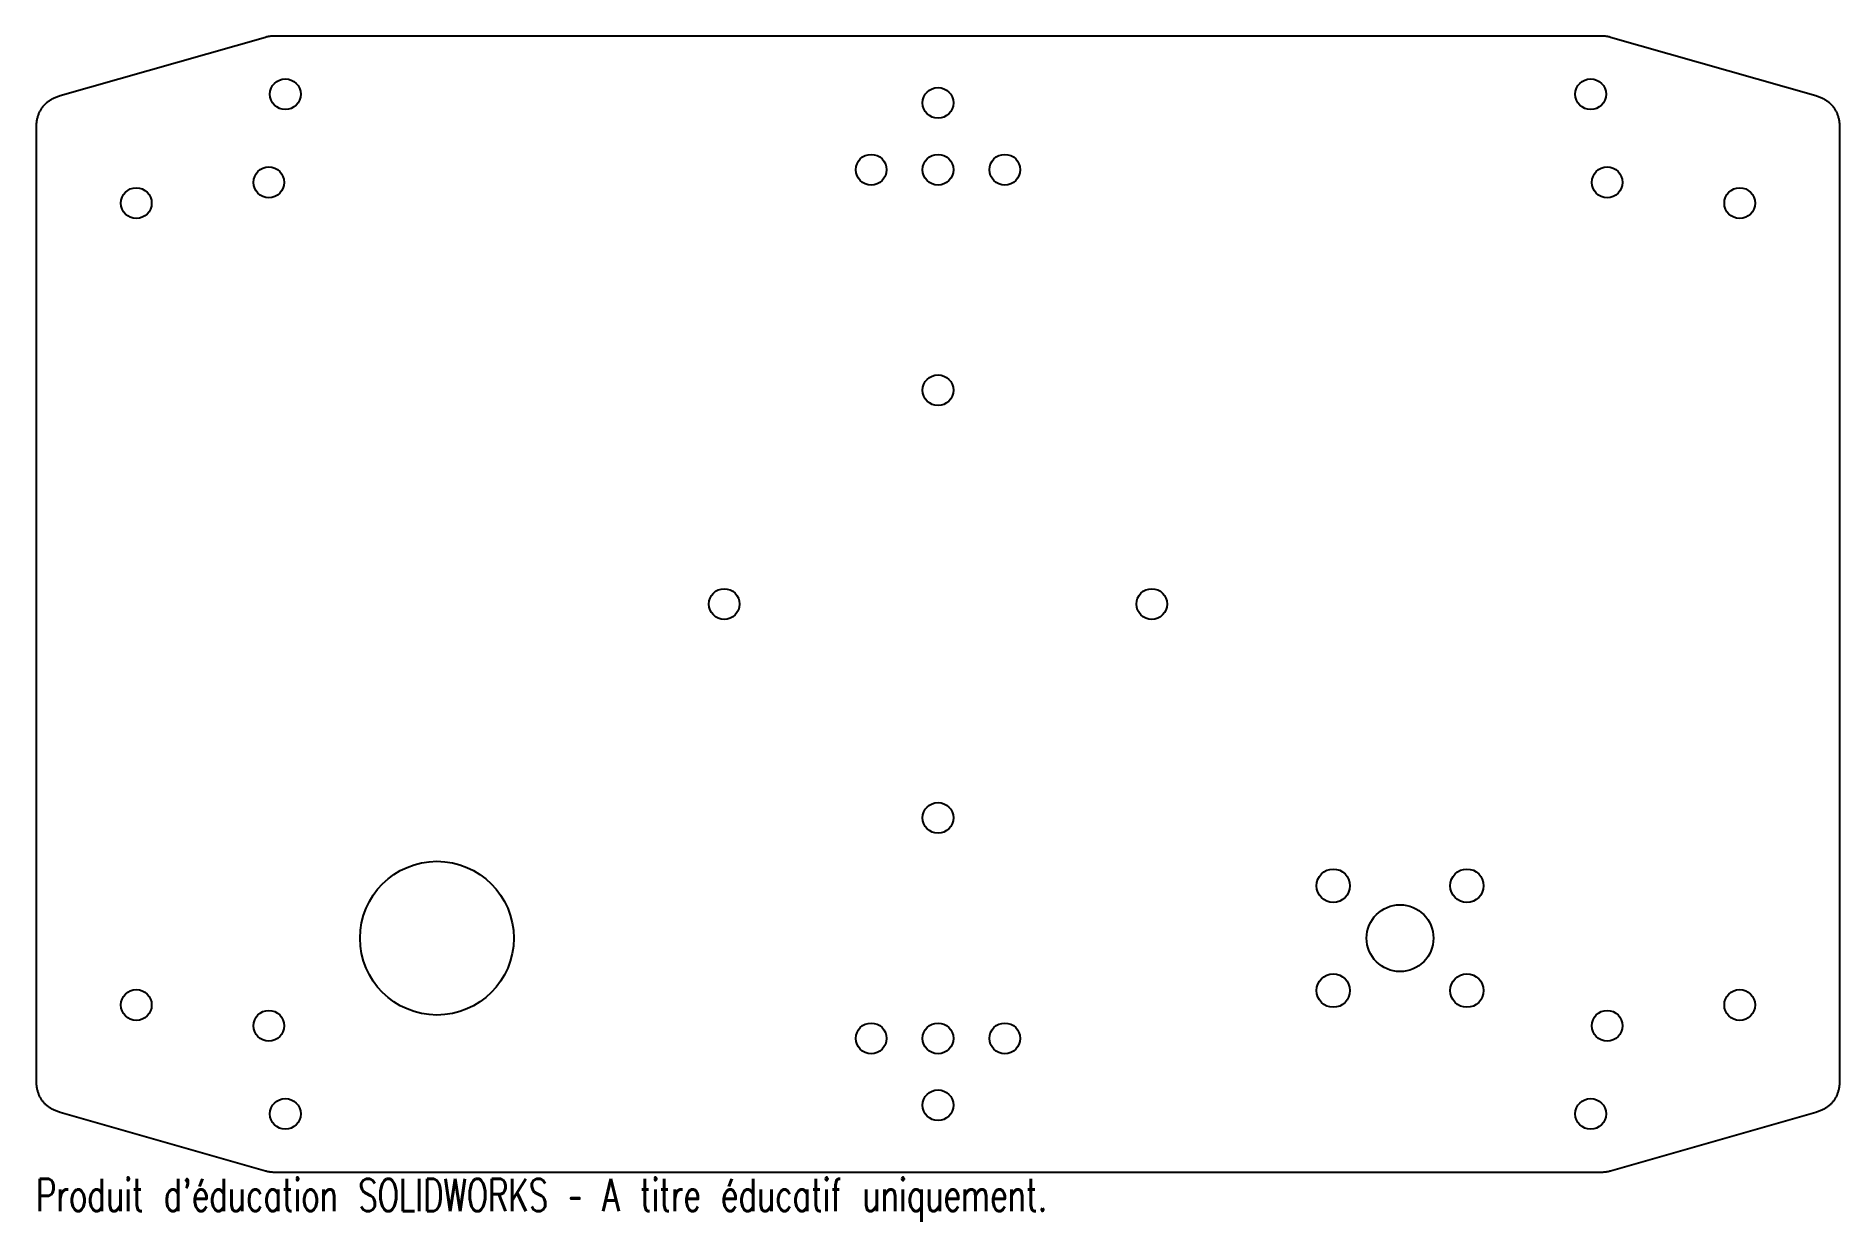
# Model space of a CAD drawing. Header units: millimetres. Extents: x -135 to 135, y -92 to 85.
import ezdxf

# ---------------------------------------------------------------- set-up
doc = ezdxf.new("R2010")
doc.units = ezdxf.units.MM
doc.styles.add('SLDTEXTSTYLE0', font='TXT', dxfattribs={"width": 0.7, "bigfont": 'bigfont'})

msp = doc.modelspace()

# ---------------------------------------------------------------- linework, layer by layer
at = {"color": 7, "linetype": 'Continuous', "lineweight": 25}
for p, q in [((-100.67, 84.81), (-131.37, 76.04)), ((99.3, 85), (-99.3, 85)), ((131.37, 76.04), (100.67, 84.81)), ((-135, 71.23), (-135, -71.23)), ((135, -71.23), (135, 71.23)), ((-131.37, -76.04), (-100.67, -84.81)), ((100.67, -84.81), (131.37, -76.04)), ((-99.3, -85), (99.3, -85))]:
    msp.add_line(p, q, dxfattribs=at)
for centre, radius in [((-97.69, 76.3), 2.3), ((97.69, 76.3), 2.3), ((0, 75), 2.3), ((-100.16, 63.11), 2.3), ((-10, 65), 2.3), ((0, 65), 2.3), ((10, 65), 2.3), ((100.16, 63.11), 2.3), ((-120, 60), 2.3), ((120, 60), 2.3), ((0, 32), 2.3), ((-32, 0), 2.3), ((32, 0), 2.3), ((0, -32), 2.3), ((-75, -50), 11.5), ((59.16, -42.15), 2.5), ((79.16, -42.15), 2.5), ((69.16, -50), 5), ((59.16, -57.85), 2.5), ((79.16, -57.85), 2.5), ((-120, -60), 2.3), ((120, -60), 2.3), ((-100.16, -63.11), 2.3), ((100.16, -63.11), 2.3), ((-10, -65), 2.3), ((0, -65), 2.3), ((10, -65), 2.3), ((0, -75), 2.3), ((-97.69, -76.3), 2.3), ((97.69, -76.3), 2.3)]:
    msp.add_circle(centre, radius, dxfattribs=at)
for points, knots in [([(-99.3, 85), (-99.38, 85), (-99.53, 85), (-99.76, 84.98), (-99.99, 84.95), (-100.22, 84.92), (-100.45, 84.87), (-100.6, 84.83), (-100.67, 84.81)], [0, 0, 0, 0, 0.1672678, 0.3338147, 0.5, 0.6661853, 0.8327322, 1, 1, 1, 1]), ([(100.67, 84.81), (100.6, 84.83), (100.45, 84.87), (100.22, 84.92), (99.99, 84.95), (99.76, 84.98), (99.53, 85), (99.38, 85), (99.3, 85)], [0, 0, 0, 0, 0.167268, 0.333815, 0.5, 0.666185, 0.832732, 1, 1, 1, 1]), ([(-131.37, 76.04), (-131.47, 76.01), (-131.65, 75.96), (-131.91, 75.86), (-132.16, 75.76), (-132.4, 75.66), (-132.63, 75.54), (-132.85, 75.41), (-133.06, 75.28), (-133.26, 75.14), (-133.45, 74.99), (-133.63, 74.84), (-133.79, 74.67), (-133.95, 74.5), (-134.1, 74.32), (-134.23, 74.13), (-134.35, 73.93), (-134.47, 73.73), (-134.57, 73.51), (-134.66, 73.29), (-134.74, 73.06), (-134.81, 72.82), (-134.87, 72.58), (-134.92, 72.32), (-134.95, 72.06), (-134.98, 71.79), (-135, 71.51), (-135, 71.32), (-135, 71.23)], [0, 0, 0, 0, 0.043673, 0.086174, 0.127572, 0.16794, 0.207359, 0.245915, 0.283699, 0.320809, 0.357347, 0.393422, 0.429145, 0.464632, 0.5, 0.535368, 0.570855, 0.606578, 0.642653, 0.679191, 0.716301, 0.754085, 0.792641, 0.83206, 0.872428, 0.913826, 0.956327, 1, 1, 1, 1]), ([(135, 71.23), (135, 71.32), (135, 71.51), (134.98, 71.79), (134.95, 72.06), (134.92, 72.32), (134.87, 72.58), (134.81, 72.82), (134.74, 73.06), (134.66, 73.29), (134.57, 73.51), (134.47, 73.73), (134.35, 73.93), (134.23, 74.13), (134.1, 74.32), (133.95, 74.5), (133.79, 74.67), (133.63, 74.84), (133.45, 74.99), (133.26, 75.14), (133.06, 75.28), (132.85, 75.41), (132.63, 75.54), (132.4, 75.66), (132.16, 75.76), (131.91, 75.86), (131.65, 75.96), (131.47, 76.01), (131.37, 76.04)], [0, 0, 0, 0, 0.0436729, 0.086174, 0.1275716, 0.16794, 0.2073591, 0.2459148, 0.2836988, 0.3208086, 0.357347, 0.3934219, 0.4291451, 0.4646319, 0.5, 0.5353681, 0.5708549, 0.6065781, 0.642653, 0.6791914, 0.7163012, 0.7540852, 0.7926409, 0.83206, 0.8724284, 0.913826, 0.9563271, 1, 1, 1, 1]), ([(-135, -71.23), (-135, -71.32), (-135, -71.51), (-134.98, -71.79), (-134.95, -72.06), (-134.92, -72.32), (-134.87, -72.58), (-134.81, -72.82), (-134.74, -73.06), (-134.66, -73.29), (-134.57, -73.51), (-134.47, -73.73), (-134.35, -73.93), (-134.23, -74.13), (-134.1, -74.32), (-133.95, -74.5), (-133.79, -74.67), (-133.63, -74.84), (-133.45, -74.99), (-133.26, -75.14), (-133.06, -75.28), (-132.85, -75.41), (-132.63, -75.54), (-132.4, -75.66), (-132.16, -75.76), (-131.91, -75.86), (-131.65, -75.96), (-131.47, -76.01), (-131.37, -76.04)], [0, 0, 0, 0, 0.043673, 0.086174, 0.127572, 0.16794, 0.207359, 0.245915, 0.283699, 0.320809, 0.357347, 0.393422, 0.429145, 0.464632, 0.5, 0.535368, 0.570855, 0.606578, 0.642653, 0.679191, 0.716301, 0.754085, 0.792641, 0.83206, 0.872428, 0.913826, 0.956327, 1, 1, 1, 1]), ([(131.37, -76.04), (131.47, -76.01), (131.65, -75.96), (131.91, -75.86), (132.16, -75.76), (132.4, -75.66), (132.63, -75.54), (132.85, -75.41), (133.06, -75.28), (133.26, -75.14), (133.45, -74.99), (133.63, -74.84), (133.79, -74.67), (133.95, -74.5), (134.1, -74.32), (134.23, -74.13), (134.35, -73.93), (134.47, -73.73), (134.57, -73.51), (134.66, -73.29), (134.74, -73.06), (134.81, -72.82), (134.87, -72.58), (134.92, -72.32), (134.95, -72.06), (134.98, -71.79), (135, -71.51), (135, -71.32), (135, -71.23)], [0, 0, 0, 0, 0.043673, 0.086174, 0.127572, 0.16794, 0.207359, 0.245915, 0.283699, 0.320809, 0.357347, 0.393422, 0.429145, 0.464632, 0.5, 0.535368, 0.570855, 0.606578, 0.642653, 0.679191, 0.716301, 0.754085, 0.792641, 0.83206, 0.872428, 0.913826, 0.956327, 1, 1, 1, 1]), ([(-100.67, -84.81), (-100.6, -84.83), (-100.45, -84.87), (-100.22, -84.92), (-99.99, -84.95), (-99.76, -84.98), (-99.53, -85), (-99.38, -85), (-99.3, -85)], [0, 0, 0, 0, 0.1672678, 0.3338147, 0.5, 0.6661853, 0.8327322, 1, 1, 1, 1]), ([(99.3, -85), (99.38, -85), (99.53, -85), (99.76, -84.98), (99.99, -84.95), (100.22, -84.92), (100.45, -84.87), (100.6, -84.83), (100.67, -84.81)], [0, 0, 0, 0, 0.167268, 0.333815, 0.5, 0.666185, 0.832732, 1, 1, 1, 1])]:
    msp.add_open_spline(points, degree=3, knots=knots, dxfattribs=at)

# ---------------------------------------------------------------- texts
at = {"color": 7, "linetype": 'Continuous', "insert": (-135, -86.02), "char_height": 4.8336, "attachment_point": 1, "style": 'SLDTEXTSTYLE0'}
msp.add_mtext("Produit d'éducation SOLIDWORKS – A titre éducatif uniquement.", dxfattribs=at)

doc.saveas('drawing.dxf')
